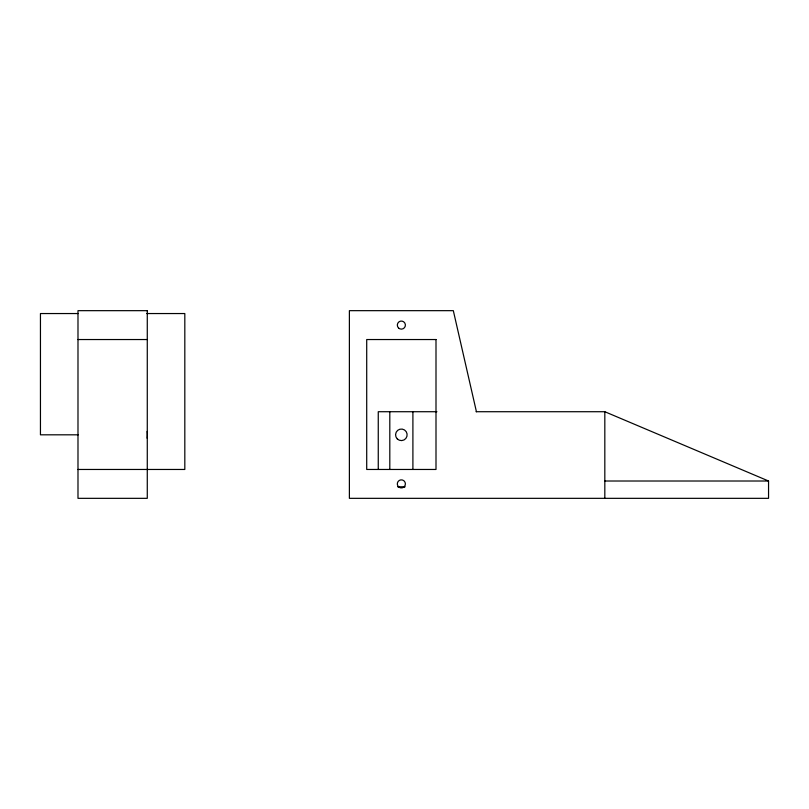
<?xml version="1.0" encoding="UTF-8"?>
<svg xmlns="http://www.w3.org/2000/svg" width="809" height="809" viewBox="0 0 809 809"><rect width="100%" height="100%" fill="white"/><g stroke="black" fill="none" stroke-linecap="round" stroke-linejoin="round"><path stroke-width="1.21" d="M403.378 487.402L404.217 486.755M78.109 313.548L40.45 313.548L40.45 434.817L78.271 434.817M146.793 313.548L184.816 313.548L184.816 469.463L77.988 469.463M77.988 339.537L147.278 339.537M436.921 411.72L378.258 411.72L378.258 469.463M476.107 411.72L604.819 411.72L768.55 481.011L768.55 498.334L349.387 498.334L349.387 310.666L453.323 310.666L476.43 411.72M604.819 481.011L768.55 481.011M397.563 486.785L405.147 486.785M398.503 486.755L399.333 487.402A4.045 4.045 0 0 0 405.4 483.903A4.045 4.045 0 0 0 399.333 480.394A4.045 4.045 0 0 0 399.333 487.402M604.819 411.72L604.819 498.334M412.903 411.72L412.903 469.271M389.807 411.72L389.807 469.271M147.117 431.43A34.645 34.645 0 0 1 147.117 438.205M147.278 310.666L77.988 310.666L77.988 498.334L147.278 498.334L147.278 310.666M436 339.537L366.71 339.537L366.71 469.463L436 469.463L436 339.537M398.503 327.958A4.045 4.045 0 0 0 405.258 326.148A4.045 4.045 0 0 0 400.313 321.193A4.045 4.045 0 0 0 398.503 327.958M397.27 438.903A5.774 5.774 0 0 0 406.937 436.314A5.774 5.774 0 0 0 399.858 429.235A5.774 5.774 0 0 0 397.27 438.903"/></g></svg>
